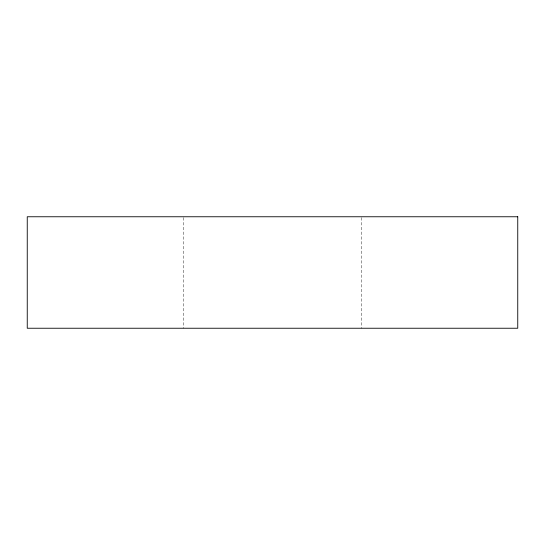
<?xml version="1.0" encoding="UTF-8"?>
<svg xmlns="http://www.w3.org/2000/svg" width="545" height="545" viewBox="0 0 545 545"><rect width="100%" height="100%" fill="white"/><g stroke="black" fill="none" stroke-linecap="round" stroke-linejoin="round"><path stroke-width="0.41" stroke-dasharray="2.73 2.04" d="M361.682 217.612L361.682 328.24M183.318 217.612L183.318 328.24"/><path stroke-width="0.82" d="M517.75 216.76L27.25 216.76L27.25 328.24L517.75 328.24L517.75 216.76"/></g></svg>
